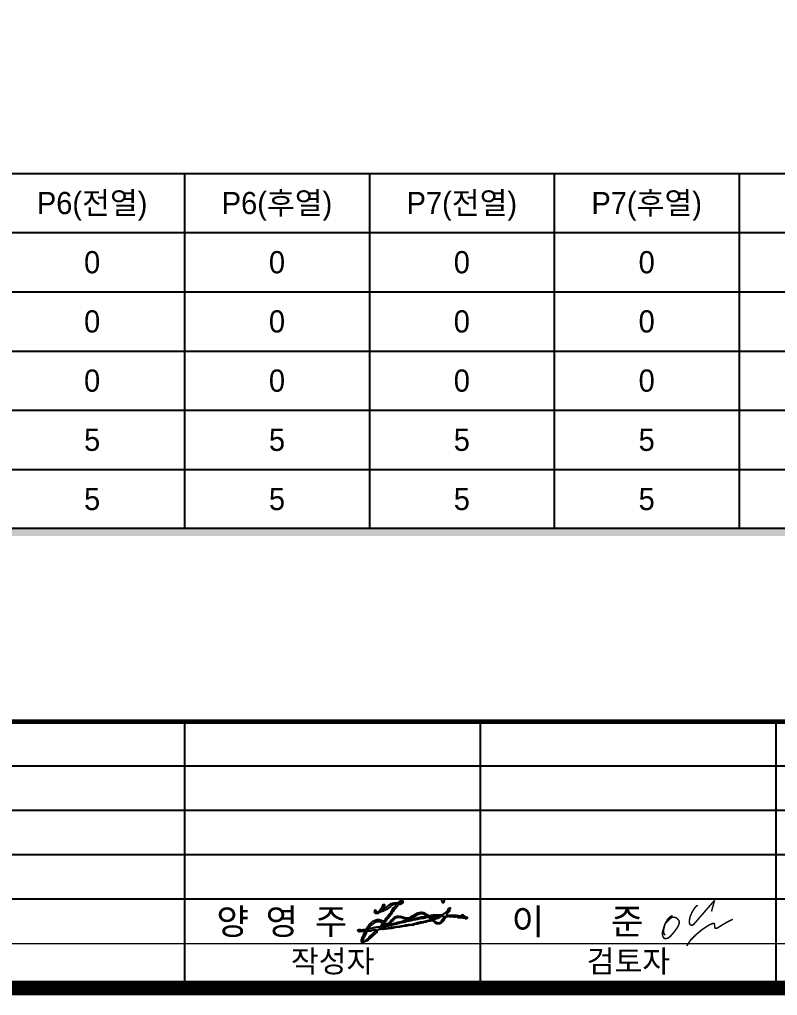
# Model space of a CAD drawing. Header units: feet. Extents: x 0 to 252300, y 0 to 178200.
# Drawn here: x 132193 to 162948, y 5700 to 45271 of the extents above; entities that cross this region are included whole.
import ezdxf
from ezdxf.enums import TextEntityAlignment as Align

# ---------------------------------------------------------------- set-up
doc = ezdxf.new("R2010")
doc.units = ezdxf.units.FT
doc.header["$LTSCALE"] = 3000
doc.header["$MEASUREMENT"] = 0
for name, color, linetype in [('CS-TABL-LIN2', 1, 'CONTINUOUS'), ('CS-TABL-TEX2', 3, 'CONTINUOUS'), ('CX-BORD', 3, 'CONTINUOUS'), ('CX-BORD-LIN1', 4, 'CONTINUOUS'), ('CX-BORD-LIN2', 3, 'CONTINUOUS'), ('CX-BORD-TEX2', 7, 'CONTINUOUS'), ('CX-BORD-TEX3', 6, 'CONTINUOUS')]:
    doc.layers.add(name, color=color, linetype=linetype)
doc.styles.add('A_STANDARD', font='')
doc.styles.add('TB_TEXT', font='')
doc.styles.add('TB_WBTXT', font='')
doc.styles.add('TB_WMTXT', font='')
doc.styles.get('A_STANDARD').set_extended_font_data('Dotum')
doc.styles.get('TB_TEXT').set_extended_font_data('DotumChe')
doc.styles.get('TB_WBTXT').set_extended_font_data('Dotum')
doc.styles.get('TB_WMTXT').set_extended_font_data('DotumChe')

# ---------------------------------------------------------------- blocks, each defined once
blk = doc.blocks.new('CXBLKA1')
at = {"layer": 'CX-BORD-LIN1', "const_width": 2}
blk.add_lwpolyline([(796, 0), (0, 0), (0, 554), (796, 554)], close=True, dxfattribs=at)
at = {"layer": 'CX-BORD-LIN1'}
for points, const_width in [([(796, 36), (0, 36)], 0.6), ([(558, 6), (270, 6)], 0.2)]:
    blk.add_lwpolyline(points, dxfattribs=dict(at, const_width=const_width))
for points in [[(438, 0), (438, 36)], [(478, 0), (478, 36)], [(518, 0), (518, 36)]]:
    blk.add_lwpolyline(points, dxfattribs=at)
at = {"layer": 'CX-BORD-LIN2'}
blk.add_line((558, 30), (270, 30), dxfattribs=at)
for points in [[(558, 24), (270, 24)], [(558, 18), (270, 18)], [(558, 12), (270, 12)]]:
    blk.add_lwpolyline(points, dxfattribs=at)
at = {"layer": 'CX-BORD-LIN1', "style": 'TB_TEXT'}
for tag, height, p in [('TR_RDAT5', 3.5, (317.5, 33)), ('TR_DGN5', 3.5, (451.12, 33)), ('TR_CHK5', 3.5, (491.12, 33)), ('TR_APP5', 3.5, (531.12, 33)), ('TR_RNUM5', 3, (285.11, 32.64)), ('TR_RNUM4', 3, (285.11, 26.64)), ('TR_RDAT4', 3.5, (317.5, 27)), ('TR_DGN4', 3.5, (451.12, 27)), ('TR_CHK4', 3.5, (491.12, 27)), ('TR_APP4', 3.5, (531.12, 27)), ('TR_RDAT3', 3.5, (317.5, 21)), ('TR_DGN3', 3.5, (451.12, 21)), ('TR_CHK3', 3.5, (491.12, 21)), ('TR_APP3', 3.5, (531.12, 21)), ('TR_RNUM3', 3, (285.11, 20.64)), ('TR_RNUM2', 3, (285.11, 14.64)), ('TR_RDAT2', 3.5, (317.5, 15)), ('TR_DGN2', 3.5, (451.12, 15)), ('TR_CHK2', 3.5, (491.12, 15)), ('TR_APP2', 3.5, (531.12, 15)), ('TR_RDAT1', 3.5, (317.5, 9)), ('TR_DGN1', 3.5, (451.12, 9)), ('TR_CHK1', 3.5, (491.12, 9)), ('TR_APP1', 3.5, (531.12, 9)), ('TR_RNUM1', 3, (285.11, 8.64))]:
    blk.add_attdef(tag, text='', height=height, dxfattribs=at).set_placement(p, align=Align.MIDDLE_CENTER)
for tag, p in [('TR_RCON5', (342.3, 33)), ('TR_RCON4', (342.3, 27)), ('TR_RCON3', (342.3, 21)), ('TR_RCON2', (342.3, 15)), ('TR_RCON1', (342.3, 9))]:
    blk.add_attdef(tag, text='', height=3.5, dxfattribs=at).set_placement(p, align=Align.MIDDLE_LEFT)
at = {"layer": 'CX-BORD-LIN2', "style": 'TB_TEXT'}
blk.add_attdef('TD_VERSION', text='', height=3, rotation=90, dxfattribs=at).set_placement((800.5, 48.01), align=Align.MIDDLE_CENTER)
at = {"layer": 'CX-BORD-TEX2', "style": 'TB_WMTXT'}
for tag, height, p in [('TB_CNAME', 5, (15.34, 531.83)), ('TB_CSCOP', 4, (16.63, 523.83))]:
    blk.add_attdef(tag, text='', height=height, dxfattribs=at).set_placement(p, align=Align.BOTTOM_LEFT)
at = {"layer": 'CX-BORD-TEX2', "style": 'TB_WBTXT'}
for tag, height, p in [('TB_MTITIL', 10, (398, 533.33)), ('TB_STITL', 7, (398, 518.33))]:
    blk.add_attdef(tag, text='', height=height, dxfattribs=at).set_placement(p, align=Align.MIDDLE_CENTER)
at = {"layer": 'CX-BORD-TEX3', "style": 'TB_TEXT'}
for s, p in [('작성자', (458, 3.66)), ('검토자', (498, 3.66))]:
    blk.add_text(s, height=3, dxfattribs=at).set_placement(p, align=Align.MIDDLE)
for tag, height, p in [('TD_LNDST', 4.5, (215, 31.5)), ('TD_DSECT', 4.5, (605.5, 31.5)), ('TD_DDIST', 4.5, (654.5, 31.5)), ('TD_DNAME_TOP', 4.5, (755, 27.96)), ('TD_CSECT', 4.5, (605.5, 22.5)), ('TD_CDIST', 4.5, (654.5, 22.5)), ('TD_DNAME_MAIN', 4.5, (755, 21.47)), ('TD_CCOMP', 4.5, (215, 13.59)), ('TD_HSCAL', 4.5, (620.88, 13.75)), ('TD_VSCAL', 4.5, (656.86, 13.75)), ('TD_DNAME_BOT', 3, (755, 15.25)), ('TD_FIELD', 4.5, (180, 5.13)), ('TD_CSTEP', 4.5, (250.74, 5.13)), ('TD_DWGCODE', 4.5, (637, 4.79)), ('TD_DWGNO', 4.5, (755, 5))]:
    blk.add_attdef(tag, text='', height=height, dxfattribs=at).set_placement(p, align=Align.MIDDLE_CENTER)
for tag, height, width, p in [('TD_DCOMP', 4.5, 0.95, (215, 22.59)), ('TD_CNAME', 5, 0.78, (65, 7.6))]:
    blk.add_attdef(tag, text='', height=height, dxfattribs=dict(at, width=width)).set_placement(p, align=Align.MIDDLE_CENTER)

msp = doc.modelspace()

# ---------------------------------------------------------------- hatches: boundary and pattern name
at = {"layer": 'CX-BORD-TEX2', "linetype": 'Continuous'}
h = msp.add_hatch(color=256, dxfattribs=at)
h.paths.add_polyline_path([(146790, 8369), (146827, 8376), (146863, 8384), (146909, 8384), (146946, 8382), (146980, 8384), (147034, 8388), (147065, 8398), (147089, 8399), (147132, 8405), (147181, 8413), (147234, 8413), (147296, 8420), (147349, 8432), (147395, 8442), (147461, 8452), (147556, 8466), (147612, 8474), (147676, 8481), (147731, 8491), (147788, 8505), (147863, 8516), (147939, 8528), (148021, 8537), (148101, 8545), (148146, 8552), (148185, 8566), (148157, 8556), (148195, 8564), (148239, 8574), (148283, 8590), (148329, 8598), (148375, 8605), (148426, 8615), (148490, 8629), (148537, 8639), (148575, 8652), (148600, 8661), (148638, 8671), (148682, 8679), (148722, 8690), (148763, 8700), (148812, 8708), (148851, 8712), (148872, 8715), (148919, 8746), (148928, 8741), (148954, 8732), (148971, 8720), (148993, 8707), (149018, 8688), (149045, 8666), (149064, 8640), (149090, 8618), (149118, 8607), (149142, 8603), (149174, 8601), (149215, 8605), (149237, 8608), (149276, 8620), (149307, 8634), (149303, 8646), (149315, 8663), (149344, 8679), (149363, 8695), (149381, 8715), (149390, 8727), (149398, 8739), (149405, 8749), (149407, 8756), (149422, 8793), (149441, 8813), (149444, 8819), (149456, 8825), (149480, 8898), (149487, 8900), (149519, 8893), (149565, 8895), (149612, 8898), (149639, 8895), (149661, 8890), (149707, 8888), (149748, 8885), (149809, 8880), (149863, 8880), (149916, 8883), (149950, 8878), (149970, 8863), (149989, 8852), (150029, 8854), (150074, 8852), (150111, 8846), (150141, 8842), (150194, 8841), (150233, 8830), (150276, 8820), (150289, 8813), (150316, 8807), (150347, 8815), (150352, 8842), (150355, 8876), (150308, 8886), (150291, 8893), (150264, 8900), (150256, 8921), (150239, 8929), (150221, 8943), (150195, 8972), (150143, 8968), (150155, 8949), (150173, 8933), (150197, 8914), (150166, 8907), (150131, 8909), (150092, 8924), (150048, 8936), (150009, 8948), (149985, 8949), (149941, 8949), (149915, 8951), (149900, 8955), (149841, 8951), (149788, 8955), (149730, 8963), (149690, 8958), (149627, 8955), (149534, 8949), (149534, 8970), (149535, 8997), (149544, 9014), (149552, 9033), (149566, 9058), (149576, 9070), (149584, 9077), (149610, 9094), (149620, 9107), (149634, 9139), (149645, 9165), (149668, 9199), (149673, 9212), (149669, 9248), (149637, 9255), (149613, 9239), (149593, 9214), (149579, 9190), (149571, 9160), (149559, 9133), (149539, 9105), (149500, 9080), (149487, 9056), (149443, 9042), (149413, 9024), (149377, 9003), (149368, 8981), (149331, 8969), (149314, 8969), (149275, 8969), (149234, 8968), (149187, 8969), (149139, 8973), (149105, 8971), (149058, 8976), (149010, 8973), (148976, 8966), (148943, 8961), (148937, 8959), (148897, 8956), (148866, 8949), (148837, 8944), (148788, 8927), (148780, 8934), (148769, 8949), (148756, 8968), (148736, 8980), (148713, 8993), (148702, 9002), (148683, 9015), (148659, 9029), (148634, 9044), (148622, 9052), (148595, 9068), (148518, 9076), (148494, 9073), (148462, 9066), (148443, 9067), (148416, 9066), (148384, 9056), (148351, 9045), (148328, 9032), (148283, 9010), (148253, 8995), (148222, 8978), (148187, 8962), (148149, 8947), (148115, 8928), (148087, 8906), (148063, 8886), (148037, 8867), (148012, 8855), (147978, 8852), (147937, 8850), (147898, 8849), (147858, 8850), (147817, 8864), (147783, 8876), (147749, 8883), (147713, 8893), (147696, 8900), (147664, 8908), (147642, 8911), (147608, 8908), (147572, 8910), (147557, 8910), (147533, 8915), (147504, 8910), (147475, 8903), (147446, 8895), (147426, 8888), (147401, 8863), (147372, 8839), (147353, 8810), (147336, 8791), (147319, 8778), (147299, 8759), (147277, 8747), (147258, 8722), (147231, 8698), (147211, 8678), (147180, 8647), (147155, 8627), (147126, 8620), (147110, 8617), (147092, 8608), (147056, 8610), (147034, 8622), (147017, 8628), (147004, 8640), (146997, 8656), (147007, 8669), (147024, 8678), (147037, 8696), (147049, 8715), (147063, 8729), (147082, 8751), (147100, 8776), (147110, 8793), (147122, 8808), (147133, 8818), (147146, 8839), (147166, 8864), (147182, 8879), (147205, 8907), (147224, 8930), (147243, 8954), (147255, 8973), (147270, 8986), (147282, 9002), (147287, 9017), (147297, 9034), (147311, 9059), (147329, 9083), (147338, 9088), (147355, 9107), (147370, 9120), (147377, 9139), (147380, 9153), (147392, 9168), (147401, 9181), (147414, 9190), (147424, 9205), (147445, 9232), (147467, 9254), (147479, 9266), (147492, 9276), (147523, 9315), (147536, 9342), (147543, 9370), (147552, 9381), (147570, 9392), (147591, 9395), (147604, 9393), (147635, 9395), (147669, 9398), (147694, 9412), (147716, 9432), (147730, 9441), (147742, 9468), (147750, 9500), (147745, 9539), (147728, 9549), (147709, 9558), (147684, 9558), (147655, 9551), (147636, 9534), (147606, 9509), (147589, 9492), (147579, 9463), (147575, 9434), (147558, 9437), (147513, 9453), (147467, 9453), (147429, 9451), (147401, 9451), (147372, 9449), (147350, 9449), (147336, 9444), (147321, 9439), (147306, 9432), (147267, 9426), (147244, 9410), (147216, 9395), (147170, 9363), (147151, 9346), (147131, 9331), (147109, 9312), (147095, 9295), (147071, 9276), (147036, 9253), (147014, 9232), (146990, 9208), (146980, 9181), (146948, 9168), (146932, 9173), (146932, 9192), (146939, 9203), (146944, 9215), (146949, 9234), (146963, 9253), (146973, 9280), (146976, 9302), (146985, 9324), (146998, 9339), (147009, 9368), (147005, 9378), (146997, 9387), (146951, 9383), (146941, 9361), (146929, 9334), (146919, 9310), (146905, 9283), (146895, 9254), (146878, 9234), (146858, 9207), (146836, 9178), (146822, 9156), (146812, 9139), (146800, 9125), (146780, 9115), (146754, 9103), (146739, 9093), (146719, 9080), (146708, 9069), (146676, 9073), (146673, 9071), (146646, 9138), (146639, 9144), (146626, 9159), (146620, 9168), (146609, 9164), (146607, 9149), (146605, 9120), (146603, 9095), (146612, 9066), (146634, 9042), (146641, 9025), (146668, 9020), (146695, 9024), (146739, 9030), (146777, 9052), (146816, 9071), (146834, 9088), (146860, 9122), (146861, 9132), (146885, 9168), (146885, 9151), (146885, 9132), (146873, 9113), (146892, 9108), (146921, 9108), (146950, 9113), (146973, 9125), (147009, 9139), (147050, 9166), (147079, 9183), (147107, 9200), (147148, 9227), (147174, 9253), (147207, 9269), (147240, 9300), (147265, 9344), (147287, 9353), (147331, 9361), (147358, 9373), (147396, 9387), (147428, 9390), (147470, 9388), (147486, 9387), (147499, 9380), (147493, 9363), (147479, 9353), (147460, 9332), (147438, 9308), (147421, 9295), (147398, 9285), (147374, 9266), (147358, 9241), (147331, 9198), (147308, 9156), (147291, 9119), (147272, 9085), (147252, 9049), (147224, 9020), (147194, 8981), (147173, 8945), (147136, 8918), (147107, 8882), (147088, 8857), (147061, 8825), (147038, 8786), (147014, 8758), (147009, 8736), (146975, 8684), (146966, 8706), (146944, 8724), (146905, 8743), (146873, 8755), (146820, 8770), (146780, 8784), (146741, 8787), (146702, 8786), (146664, 8769), (146627, 8752), (146598, 8738), (146564, 8728), (146523, 8711), (146500, 8687), (146461, 8652), (146435, 8633), (146413, 8607), (146388, 8582), (146361, 8553), (146335, 8511), (146315, 8475), (146296, 8438), (146281, 8404), (146255, 8385), (146238, 8377), (146198, 8372), (146138, 8370), (146087, 8368), (146021, 8373), (145955, 8379), (145931, 8365), (145919, 8324), (145948, 8294), (146008, 8285), (146059, 8292), (146108, 8297), (146167, 8309), (146216, 8317), (146218, 8306), (146204, 8278), (146194, 8245), (146181, 8217), (146162, 8182), (146152, 8145), (146133, 8107), (146116, 8075), (146101, 8048), (146096, 8022), (146086, 7977), (146074, 7939), (146069, 7922), (146072, 7883), (146077, 7858), (146082, 7853), (146103, 7843), (146116, 7841), (146143, 7860), (146165, 7863), (146196, 7873), (146228, 7885), (146262, 7899), (146296, 7916), (146337, 7944), (146374, 7980), (146408, 8011), (146432, 8028), (146452, 8050), (146467, 8070), (146488, 8083), (146512, 8104), (146534, 8133), (146562, 8146), (146579, 8156), (146607, 8182), (146632, 8214), (146659, 8245), (146685, 8258), (146685, 8308), (146700, 8323), (146717, 8333), (146732, 8347), (146756, 8365)])
h.paths.add_polyline_path([(146740, 8467), (146696, 8467), (146641, 8454), (146617, 8450), (146596, 8448), (146556, 8439), (146516, 8429), (146478, 8414), (146410, 8401), (146395, 8399), (146376, 8393), (146353, 8382), (146336, 8382), (146335, 8381), (146334, 8382), (146336, 8382), (146397, 8475), (146416, 8507), (146433, 8526), (146471, 8547), (146509, 8577), (146543, 8604), (146579, 8634), (146630, 8661), (146660, 8681), (146700, 8695), (146730, 8706), (146774, 8704), (146800, 8700), (146836, 8681), (146878, 8661), (146927, 8638), (146940, 8625), (146901, 8596), (146884, 8573), (146865, 8556), (146848, 8537), (146834, 8511), (146815, 8486), (146798, 8469)], flags=16)
h.paths.add_polyline_path([(146828, 8434), (146840, 8440), (146856, 8443), (146878, 8445), (146888, 8445), (146912, 8450), (146920, 8456), (146930, 8462), (146939, 8466), (146971, 8482), (146995, 8490), (147028, 8491), (147056, 8497), (147093, 8506), (147145, 8512), (147196, 8521), (147230, 8529), (147270, 8542), (147314, 8556), (147361, 8568), (147403, 8576), (147440, 8581), (147484, 8598), (147526, 8611), (147553, 8618), (147591, 8625), (147629, 8634), (147686, 8646), (147732, 8654), (147790, 8662), (147832, 8669), (147861, 8684), (147886, 8692), (147944, 8707), (147966, 8711), (147997, 8717), (148040, 8724), (148077, 8731), (148119, 8739), (148164, 8754), (148220, 8761), (148263, 8772), (148291, 8781), (148328, 8787), (148380, 8797), (148423, 8807), (148459, 8813), (148483, 8815), (148533, 8821), (148567, 8826), (148590, 8827), (148635, 8838), (148672, 8853), (148704, 8858), (148742, 8862), (148774, 8870), (148791, 8883), (148809, 8861), (148830, 8833), (148861, 8812), (148882, 8801), (148888, 8773), (148869, 8768), (148846, 8763), (148801, 8751), (148738, 8736), (148695, 8725), (148636, 8712), (148590, 8703), (148527, 8692), (148481, 8680), (148453, 8672), (148404, 8668), (148343, 8655), (148263, 8624), (148219, 8615), (148174, 8604), (148139, 8589), (148091, 8583), (148036, 8579), (147972, 8574), (147918, 8569), (147874, 8558), (147814, 8542), (147767, 8533), (147725, 8528), (147677, 8519), (147630, 8507), (147571, 8498), (147521, 8500), (147485, 8492), (147453, 8486), (147421, 8482), (147390, 8476), (147350, 8469), (147317, 8468), (147291, 8468), (147274, 8457), (147261, 8455), (147242, 8447), (147205, 8445), (147156, 8437), (147116, 8434), (147064, 8431), (147035, 8426), (146998, 8423), (146964, 8418), (146940, 8418), (146920, 8418), (146903, 8416), (146883, 8413), (146863, 8415), (146845, 8415), (146831, 8417)], flags=16)
h.paths.add_polyline_path([(146679, 8354), (146645, 8323), (146618, 8303), (146595, 8283), (146571, 8257), (146546, 8232), (146514, 8203), (146495, 8176), (146473, 8152), (146441, 8132), (146420, 8115), (146402, 8099), (146384, 8083), (146375, 8063), (146360, 8038), (146336, 8017), (146319, 7993), (146296, 7975), (146254, 7951), (146230, 7928), (146214, 7911), (146192, 7893), (146144, 7893), (146135, 7898), (146132, 7911), (146141, 7939), (146143, 7978), (146148, 8000), (146156, 8023), (146177, 8061), (146190, 8085), (146208, 8110), (146229, 8149), (146247, 8194), (146253, 8229), (146258, 8245), (146274, 8282), (146286, 8301), (146303, 8302), (146319, 8307), (146340, 8307), (146372, 8302), (146400, 8305), (146442, 8314), (146470, 8322), (146507, 8339), (146539, 8343), (146569, 8344), (146601, 8350)], flags=16)
h.paths.add_polyline_path([(146894, 8512), (146893, 8511), (146893, 8511)], flags=16)
h.paths.add_polyline_path([(147127, 8567), (147134, 8577), (147164, 8596), (147183, 8607), (147228, 8627), (147233, 8634), (147241, 8644), (147257, 8660), (147269, 8670), (147287, 8686), (147308, 8706), (147326, 8723), (147342, 8737), (147352, 8749), (147368, 8759), (147372, 8771), (147379, 8781), (147396, 8800), (147410, 8815), (147430, 8828), (147439, 8838), (147462, 8851), (147478, 8855), (147496, 8855), (147543, 8861), (147580, 8865), (147619, 8864), (147649, 8859), (147672, 8855), (147679, 8848), (147704, 8843), (147736, 8832), (147766, 8823), (147807, 8805), (147834, 8795), (147876, 8791), (147918, 8793), (147964, 8802), (147991, 8806), (148008, 8809), (148036, 8813), (148064, 8825), (148087, 8831), (148108, 8843), (148120, 8853), (148142, 8861), (148167, 8873), (148189, 8883), (148208, 8893), (148231, 8902), (148257, 8915), (148288, 8931), (148327, 8964), (148360, 8974), (148386, 8987), (148434, 9005), (148473, 9008), (148511, 9012), (148541, 9008), (148570, 9006), (148590, 8995), (148611, 8978), (148664, 8959), (148698, 8946), (148722, 8925), (148715, 8911), (148695, 8907), (148667, 8903), (148637, 8899), (148597, 8889), (148548, 8884), (148505, 8886), (148472, 8881), (148443, 8871), (148422, 8866), (148393, 8862), (148338, 8845), (148296, 8833), (148277, 8831), (148245, 8826), (148212, 8818), (148165, 8805), (148122, 8796), (148084, 8793), (148063, 8791), (148038, 8786), (148003, 8776), (147974, 8770), (147943, 8768), (147908, 8759), (147859, 8744), (147830, 8733), (147801, 8729), (147768, 8720), (147719, 8708), (147666, 8692), (147625, 8689), (147586, 8679), (147538, 8669), (147525, 8660), (147505, 8655), (147463, 8646), (147428, 8636), (147403, 8631), (147367, 8620), (147325, 8610), (147294, 8604), (147256, 8592), (147222, 8577), (147192, 8564)], flags=16)
h.paths.add_polyline_path([(147627, 9442), (147620, 9460), (147632, 9472), (147649, 9488), (147661, 9498), (147675, 9507), (147687, 9512), (147705, 9514), (147703, 9496), (147701, 9484), (147691, 9472), (147677, 9461), (147663, 9454), (147641, 9444)], flags=16)
h.paths.add_polyline_path([(148837, 8883), (148854, 8884), (148895, 8885), (148899, 8882), (148925, 8887), (148947, 8886), (148971, 8891), (148995, 8895), (149020, 8897), (149050, 8898), (149072, 8892), (149099, 8891), (149145, 8893), (149183, 8897), (149204, 8899), (149229, 8896), (149213, 8889), (149182, 8877), (149169, 8869), (149115, 8854), (149073, 8847), (149044, 8840), (149012, 8830), (148978, 8818), (148942, 8817), (148922, 8822), (148906, 8829), (148889, 8841), (148868, 8854), (148843, 8862)], flags=16)
h.paths.add_polyline_path([(148987, 8760), (148989, 8774), (148999, 8777), (149011, 8775), (149024, 8772), (149045, 8782), (149052, 8789), (149063, 8793), (149069, 8795), (149079, 8798), (149094, 8804), (149102, 8810), (149122, 8816), (149140, 8818), (149150, 8819), (149169, 8825), (149187, 8831), (149201, 8837), (149219, 8843), (149230, 8853), (149243, 8861), (149253, 8870), (149260, 8881), (149269, 8890), (149276, 8899), (149287, 8896), (149305, 8896), (149325, 8898), (149342, 8899), (149358, 8899), (149383, 8900), (149396, 8898), (149406, 8895), (149424, 8895), (149437, 8895), (149435, 8886), (149429, 8876), (149422, 8865), (149415, 8852), (149406, 8837), (149395, 8826), (149387, 8816), (149376, 8810), (149374, 8802), (149363, 8789), (149356, 8781), (149346, 8777), (149339, 8764), (149325, 8734), (149310, 8714), (149297, 8705), (149282, 8691), (149273, 8683), (149263, 8674), (149247, 8662), (149232, 8654), (149221, 8651), (149211, 8648), (149201, 8647), (149193, 8648), (149178, 8648), (149168, 8649), (149158, 8650), (149147, 8653), (149133, 8656), (149117, 8661), (149110, 8668), (149079, 8690), (149062, 8699), (149049, 8708), (149035, 8718), (149021, 8728), (149009, 8738), (148993, 8750)], flags=16)
h.paths.add_polyline_path([(149424, 9545), (149432, 9568), (149422, 9602), (149376, 9618), (149344, 9609), (149329, 9579), (149325, 9554), (149334, 9525), (149354, 9494), (149350, 9482), (149372, 9462), (149396, 9461), (149409, 9483), (149415, 9516)])

# ---------------------------------------------------------------- linework, layer by layer
at = {"layer": 'CS-TABL-LIN2'}
for p, q in [((138890, 39031), (138890, 24631)), ((146390, 39031), (146390, 24631)), ((153890, 39031), (153890, 24631)), ((161390, 39031), (161390, 24631)), ((32390, 36631), (191390, 36631)), ((38390, 34231), (191390, 34231)), ((38390, 31831), (191390, 31831)), ((38390, 29431), (191390, 29431)), ((38390, 27031), (191390, 27031))]:
    msp.add_line(p, q, dxfattribs=at)
msp.add_lwpolyline([(32390, 39031), (191390, 39031), (191390, 24631), (32390, 24631)], close=True, dxfattribs=at)
msp.add_solid([(32690, 24631), (191690, 24631), (32690, 24331), (191690, 24331)], dxfattribs=at)
at = {"layer": 'CX-BORD-TEX2', "linetype": 'Continuous', "flags": 128}
for points in [[(146639, 9156), (146673, 9071), (146676, 9073), (146708, 9069), (146719, 9080), (146739, 9093), (146754, 9103), (146780, 9115), (146800, 9125), (146812, 9139), (146822, 9156), (146836, 9178), (146858, 9207), (146878, 9234), (146895, 9254), (146905, 9283), (146919, 9310), (146929, 9334), (146941, 9361), (146951, 9383), (146997, 9387), (147005, 9378), (147009, 9368), (146998, 9339), (146985, 9324), (146976, 9302), (146973, 9280), (146963, 9253), (146949, 9234), (146944, 9215), (146939, 9203), (146932, 9192), (146932, 9173), (146948, 9168), (146980, 9181), (146990, 9208), (147014, 9232), (147036, 9253), (147071, 9276), (147095, 9295), (147109, 9312), (147131, 9331), (147151, 9346), (147170, 9363), (147216, 9395), (147244, 9410), (147267, 9426), (147306, 9432), (147321, 9439), (147336, 9444), (147350, 9449), (147372, 9449), (147401, 9451), (147429, 9451), (147467, 9453), (147513, 9453), (147558, 9437), (147575, 9434), (147579, 9463), (147589, 9492), (147606, 9509), (147636, 9534), (147655, 9551), (147684, 9558), (147709, 9558), (147728, 9549), (147745, 9539), (147750, 9500), (147742, 9468), (147730, 9441), (147716, 9432), (147694, 9412), (147669, 9398), (147635, 9395), (147604, 9393), (147591, 9395), (147570, 9392), (147552, 9381), (147543, 9370), (147536, 9342), (147523, 9315), (147492, 9276), (147479, 9266), (147467, 9254), (147445, 9232), (147424, 9205), (147414, 9190), (147401, 9181), (147392, 9168), (147380, 9153), (147377, 9139), (147370, 9120), (147355, 9107), (147338, 9088), (147329, 9083), (147311, 9059), (147297, 9034), (147287, 9017), (147282, 9002), (147270, 8986), (147255, 8973), (147243, 8954), (147224, 8930), (147205, 8907), (147182, 8879), (147166, 8864), (147146, 8839), (147133, 8818), (147122, 8808), (147110, 8793), (147100, 8776), (147082, 8751), (147063, 8729), (147049, 8715), (147037, 8696), (147024, 8678), (147007, 8669), (146997, 8656), (147004, 8640), (147017, 8628), (147034, 8622), (147056, 8610), (147092, 8608), (147110, 8617), (147126, 8620), (147155, 8627), (147180, 8647), (147211, 8678), (147231, 8698), (147258, 8722), (147277, 8747), (147299, 8759), (147319, 8778), (147336, 8791), (147353, 8810), (147372, 8839), (147401, 8863), (147426, 8888), (147446, 8895), (147475, 8903), (147504, 8910), (147533, 8915), (147557, 8910), (147572, 8910), (147608, 8908), (147642, 8911), (147664, 8908), (147696, 8900), (147713, 8893), (147749, 8883), (147783, 8876), (147817, 8864), (147858, 8850), (147898, 8849), (147937, 8850), (147978, 8852), (148012, 8855), (148037, 8867), (148063, 8886), (148087, 8906), (148115, 8928), (148149, 8947), (148187, 8962), (148222, 8978), (148253, 8995), (148283, 9010), (148328, 9032), (148351, 9045), (148384, 9056), (148416, 9066), (148443, 9067), (148462, 9066), (148494, 9073), (148518, 9076), (148595, 9068), (148622, 9052), (148634, 9044), (148659, 9029), (148683, 9015), (148702, 9002), (148713, 8993), (148736, 8980), (148756, 8968), (148769, 8949), (148780, 8934), (148788, 8927), (148837, 8944), (148866, 8949), (148897, 8956), (148937, 8959), (148943, 8961), (148976, 8966), (149010, 8973), (149058, 8976), (149105, 8971), (149139, 8973), (149187, 8969), (149234, 8968), (149275, 8969), (149314, 8969), (149331, 8969), (149368, 8981), (149377, 9003), (149413, 9024), (149443, 9042), (149487, 9056), (149500, 9080), (149539, 9105), (149559, 9133), (149571, 9160), (149579, 9190), (149593, 9214), (149613, 9239), (149637, 9255), (149669, 9248), (149673, 9212), (149668, 9199), (149645, 9165), (149634, 9139), (149620, 9107), (149610, 9094), (149584, 9077), (149576, 9070), (149566, 9058), (149552, 9033), (149544, 9014), (149535, 8997), (149534, 8970), (149534, 8949), (149627, 8955), (149690, 8958), (149730, 8963), (149788, 8955), (149841, 8951), (149900, 8955), (149915, 8951), (149941, 8949), (149985, 8949), (150009, 8948), (150048, 8936), (150092, 8924), (150131, 8909), (150166, 8907), (150197, 8914), (150173, 8933), (150155, 8949), (150143, 8968), (150195, 8972), (150221, 8943), (150239, 8929), (150256, 8921), (150264, 8900), (150291, 8893), (150308, 8886), (150355, 8876), (150352, 8842), (150347, 8815), (150316, 8807), (150289, 8813), (150276, 8820), (150233, 8830), (150194, 8841), (150141, 8842), (150111, 8846), (150074, 8852), (150029, 8854), (149989, 8852), (149970, 8863), (149950, 8878), (149916, 8883), (149863, 8880), (149809, 8880), (149748, 8885), (149707, 8888), (149661, 8890), (149639, 8895), (149612, 8898), (149565, 8895), (149519, 8893), (149487, 8900), (149480, 8898), (149456, 8825), (149444, 8819), (149441, 8813), (149422, 8793), (149407, 8756), (149405, 8749), (149398, 8739), (149390, 8727), (149381, 8715), (149363, 8695), (149344, 8679), (149315, 8663), (149303, 8646), (149307, 8634), (149276, 8620), (149237, 8608), (149215, 8605), (149174, 8601), (149142, 8603), (149118, 8607), (149090, 8618), (149064, 8640), (149045, 8666), (149018, 8688), (148993, 8707), (148971, 8720), (148954, 8732), (148928, 8741), (148919, 8746), (148872, 8715), (148851, 8712), (148812, 8708), (148763, 8700), (148722, 8690), (148682, 8679), (148638, 8671), (148600, 8661), (148575, 8652), (148537, 8639), (148490, 8629), (148426, 8615), (148375, 8605), (148329, 8598), (148283, 8590), (148239, 8574), (148195, 8564), (148157, 8556), (148185, 8566), (148146, 8552), (148101, 8545), (148021, 8537), (147939, 8528), (147863, 8516), (147788, 8505), (147731, 8491), (147676, 8481), (147612, 8474), (147556, 8466), (147461, 8452), (147395, 8442), (147349, 8432), (147296, 8420), (147234, 8413), (147181, 8413), (147132, 8405), (147089, 8399), (147065, 8398), (147034, 8388), (146980, 8384), (146946, 8382), (146909, 8384), (146863, 8384), (146827, 8376), (146790, 8369), (146756, 8365), (146732, 8347), (146717, 8333), (146700, 8323), (146685, 8308), (146685, 8258), (146659, 8245), (146632, 8214), (146607, 8182), (146579, 8156), (146562, 8146), (146534, 8133), (146512, 8104), (146488, 8083), (146467, 8070), (146452, 8050), (146432, 8028), (146408, 8011), (146374, 7980), (146337, 7944), (146296, 7916), (146262, 7899), (146228, 7885), (146196, 7873), (146165, 7863), (146143, 7860), (146116, 7841), (146103, 7843), (146082, 7853), (146077, 7858), (146072, 7883), (146069, 7922), (146074, 7939), (146086, 7977), (146096, 8022), (146101, 8048), (146116, 8075), (146133, 8107), (146152, 8145), (146162, 8182), (146181, 8217), (146194, 8245), (146204, 8278), (146218, 8306), (146216, 8317), (146167, 8309), (146108, 8297), (146059, 8292), (146008, 8285), (145948, 8294), (145919, 8324), (145931, 8365), (145955, 8379), (146021, 8373), (146087, 8368), (146138, 8370), (146198, 8372), (146238, 8377), (146255, 8385), (146281, 8404), (146296, 8438), (146315, 8475), (146335, 8511), (146361, 8553), (146388, 8582), (146413, 8607), (146435, 8633), (146461, 8652), (146500, 8687), (146523, 8711), (146564, 8728), (146598, 8738), (146627, 8752), (146664, 8769), (146702, 8786), (146741, 8787), (146780, 8784), (146820, 8770), (146873, 8755), (146905, 8743), (146944, 8724), (146966, 8706), (146975, 8684), (147009, 8736), (147014, 8758), (147038, 8786), (147061, 8825), (147088, 8857), (147107, 8882), (147136, 8918), (147173, 8945), (147194, 8981), (147224, 9020), (147252, 9049), (147272, 9085), (147291, 9119), (147308, 9156), (147331, 9198), (147358, 9241), (147374, 9266), (147398, 9285), (147421, 9295), (147438, 9308), (147460, 9332), (147479, 9353), (147493, 9363), (147499, 9380), (147486, 9387), (147470, 9388), (147428, 9390), (147396, 9387), (147358, 9373), (147331, 9361), (147287, 9353), (147265, 9344), (147240, 9300), (147207, 9269), (147174, 9253), (147148, 9227), (147107, 9200), (147079, 9183), (147050, 9166), (147009, 9139), (146973, 9125), (146950, 9113), (146921, 9108), (146892, 9108), (146873, 9113), (146885, 9132), (146885, 9151), (146885, 9168), (146861, 9132), (146860, 9122), (146834, 9088), (146816, 9071), (146777, 9052), (146739, 9030), (146695, 9024), (146668, 9020), (146641, 9025), (146634, 9042), (146612, 9066), (146603, 9095), (146605, 9120), (146607, 9149), (146609, 9164), (146620, 9168), (146626, 9159), (146637, 9146), (146641, 9142), (146651, 9134)], [(147705, 9514), (147703, 9496), (147703, 9496), (147703, 9496), (147701, 9484), (147701, 9484), (147691, 9472), (147691, 9472), (147691, 9472), (147677, 9461), (147677, 9461), (147663, 9454), (147663, 9454), (147641, 9444), (147641, 9444), (147627, 9442), (147627, 9442), (147627, 9442), (147620, 9460), (147620, 9460), (147632, 9472), (147632, 9472), (147649, 9488), (147649, 9488), (147661, 9498), (147661, 9498), (147675, 9507), (147675, 9507), (147687, 9512), (147687, 9512), (147705, 9514), (147696, 9513), (147700, 9513), (147705, 9514), (147703, 9514), (147704, 9514), (147705, 9514), (147705, 9514), (147705, 9514), (147705, 9514)], [(149422, 9602), (149432, 9568), (149432, 9568), (149424, 9545), (149424, 9545), (149424, 9545), (149415, 9516), (149415, 9516), (149415, 9516), (149409, 9483), (149409, 9483), (149396, 9461), (149396, 9461), (149372, 9462), (149372, 9462), (149350, 9482), (149350, 9482), (149350, 9482), (149358, 9506), (149358, 9506), (149354, 9494), (149354, 9494), (149334, 9525), (149334, 9525), (149334, 9525), (149325, 9554), (149325, 9554), (149329, 9579), (149329, 9579), (149344, 9609), (149344, 9609), (149376, 9618), (149376, 9618), (149422, 9602), (149422, 9602), (149427, 9585)], [(146334, 8378), (146397, 8475), (146416, 8507), (146433, 8526), (146471, 8547), (146509, 8577), (146543, 8604), (146579, 8634), (146630, 8661), (146660, 8681), (146700, 8695), (146730, 8706), (146774, 8704), (146800, 8700), (146836, 8681), (146878, 8661), (146927, 8638), (146940, 8625), (146901, 8596), (146884, 8573), (146865, 8556), (146848, 8537), (146834, 8511), (146815, 8486), (146798, 8469), (146740, 8467), (146696, 8467), (146641, 8454), (146617, 8450), (146596, 8448), (146556, 8439), (146516, 8429), (146478, 8414), (146410, 8401), (146395, 8399), (146376, 8393), (146353, 8382), (146334, 8382), (146327, 8386)], [(146912, 8450), (146888, 8445), (146878, 8445), (146856, 8443), (146856, 8443), (146840, 8440), (146840, 8440), (146828, 8434), (146828, 8434), (146831, 8417), (146845, 8415), (146863, 8415), (146883, 8413), (146903, 8416), (146920, 8418), (146940, 8418), (146964, 8418), (146998, 8423), (147035, 8426), (147064, 8431), (147116, 8434), (147156, 8437), (147205, 8445), (147242, 8447), (147261, 8455), (147274, 8457), (147291, 8468), (147317, 8468), (147350, 8469), (147390, 8476), (147421, 8482), (147453, 8486), (147485, 8492), (147521, 8500), (147571, 8498), (147630, 8507), (147677, 8519), (147725, 8528), (147767, 8533), (147814, 8542), (147874, 8558), (147918, 8569), (147972, 8574), (148036, 8579), (148091, 8583), (148139, 8589), (148174, 8604), (148219, 8615), (148263, 8624), (148343, 8655), (148404, 8668), (148453, 8672), (148481, 8680), (148527, 8692), (148590, 8703), (148636, 8712), (148695, 8725), (148738, 8736), (148801, 8751), (148846, 8763), (148869, 8768), (148888, 8773), (148888, 8773), (148882, 8801), (148861, 8812), (148861, 8812), (148830, 8833), (148830, 8833), (148809, 8861), (148809, 8861), (148791, 8883), (148774, 8870), (148742, 8862), (148704, 8858), (148672, 8853), (148635, 8838), (148590, 8827), (148567, 8826), (148533, 8821), (148483, 8815), (148459, 8813), (148423, 8807), (148380, 8797), (148328, 8787), (148291, 8781), (148263, 8772), (148220, 8761), (148164, 8754), (148119, 8739), (148077, 8731), (148040, 8724), (147997, 8717), (147966, 8711), (147944, 8707), (147886, 8692), (147861, 8684), (147832, 8669), (147790, 8662), (147732, 8654), (147686, 8646), (147629, 8634), (147591, 8625), (147553, 8618), (147526, 8611), (147484, 8598), (147484, 8598), (147440, 8581), (147403, 8576), (147361, 8568), (147314, 8556), (147270, 8542), (147230, 8529), (147196, 8521), (147145, 8512), (147093, 8506), (147056, 8497), (147028, 8491), (146995, 8490), (146971, 8482), (146939, 8466), (146939, 8466), (146930, 8462), (146930, 8462), (146920, 8456), (146920, 8456), (146912, 8450), (146912, 8450)], [(147231, 8628), (147183, 8607), (147164, 8596), (147134, 8577), (147127, 8567), (147192, 8564), (147222, 8577), (147256, 8592), (147294, 8604), (147325, 8610), (147367, 8620), (147403, 8631), (147428, 8636), (147463, 8646), (147505, 8655), (147525, 8660), (147538, 8669), (147586, 8679), (147625, 8689), (147666, 8692), (147719, 8708), (147768, 8720), (147801, 8729), (147830, 8733), (147859, 8744), (147908, 8759), (147943, 8768), (147974, 8770), (148003, 8776), (148038, 8786), (148063, 8791), (148084, 8793), (148122, 8796), (148165, 8805), (148212, 8818), (148245, 8826), (148277, 8831), (148296, 8833), (148338, 8845), (148393, 8862), (148422, 8866), (148443, 8871), (148472, 8881), (148505, 8886), (148548, 8884), (148597, 8889), (148637, 8899), (148667, 8903), (148695, 8907), (148715, 8911), (148722, 8925), (148698, 8946), (148664, 8959), (148611, 8978), (148590, 8995), (148570, 9006), (148541, 9008), (148511, 9012), (148473, 9008), (148434, 9005), (148386, 8987), (148360, 8974), (148327, 8964), (148288, 8931), (148257, 8915), (148231, 8902), (148208, 8893), (148189, 8883), (148167, 8873), (148142, 8861), (148120, 8853), (148108, 8843), (148087, 8831), (148064, 8825), (148036, 8813), (148008, 8809), (147991, 8806), (147964, 8802), (147918, 8793), (147876, 8791), (147834, 8795), (147807, 8805), (147766, 8823), (147736, 8832), (147704, 8843), (147679, 8848), (147672, 8855), (147649, 8859), (147619, 8864), (147580, 8865), (147543, 8861), (147496, 8855), (147478, 8855), (147462, 8851), (147439, 8838), (147430, 8828), (147410, 8815), (147396, 8800), (147379, 8781), (147372, 8771), (147368, 8759), (147352, 8749), (147342, 8737), (147326, 8723), (147308, 8706), (147287, 8686), (147269, 8670), (147257, 8660), (147241, 8644), (147233, 8634), (147226, 8623), (147223, 8622)], [(148895, 8885), (148854, 8884), (148837, 8883), (148843, 8862), (148868, 8854), (148889, 8841), (148906, 8829), (148922, 8822), (148942, 8817), (148978, 8818), (149012, 8830), (149044, 8840), (149073, 8847), (149115, 8854), (149169, 8869), (149182, 8877), (149213, 8889), (149229, 8896), (149204, 8899), (149183, 8897), (149145, 8893), (149099, 8891), (149072, 8892), (149050, 8898), (149020, 8897), (148995, 8895), (148971, 8891), (148947, 8886), (148925, 8887), (148899, 8882), (148886, 8880)], [(148895, 8885), (148899, 8882), (148899, 8882), (148899, 8882), (148899, 8882), (148912, 8884), (148912, 8884), (148912, 8882), (148915, 8882), (148918, 8881)], [(149045, 8782), (149024, 8772), (149011, 8775), (148999, 8777), (148989, 8774), (148987, 8760), (148993, 8750), (149009, 8738), (149021, 8728), (149035, 8718), (149049, 8708), (149062, 8699), (149079, 8690), (149079, 8690), (149110, 8668), (149117, 8661), (149133, 8656), (149147, 8653), (149158, 8650), (149168, 8649), (149178, 8648), (149193, 8648), (149201, 8647), (149211, 8648), (149221, 8651), (149232, 8654), (149247, 8662), (149263, 8674), (149273, 8683), (149282, 8691), (149297, 8705), (149310, 8714), (149325, 8734), (149339, 8764), (149346, 8777), (149356, 8781), (149363, 8789), (149374, 8802), (149376, 8810), (149387, 8816), (149395, 8826), (149406, 8837), (149415, 8852), (149422, 8865), (149429, 8876), (149435, 8886), (149435, 8886), (149437, 8895), (149424, 8895), (149406, 8895), (149396, 8898), (149383, 8900), (149358, 8899), (149342, 8899), (149325, 8898), (149305, 8896), (149287, 8896), (149276, 8899), (149269, 8890), (149260, 8881), (149253, 8870), (149243, 8861), (149230, 8853), (149219, 8843), (149201, 8837), (149187, 8831), (149169, 8825), (149150, 8819), (149140, 8818), (149122, 8816), (149102, 8810), (149094, 8804), (149079, 8798), (149069, 8795), (149063, 8793), (149052, 8789), (149045, 8782), (149045, 8782), (149034, 8777), (149034, 8777), (149034, 8777)], [(146286, 8301), (146274, 8282), (146258, 8245), (146253, 8229), (146247, 8194), (146229, 8149), (146208, 8110), (146190, 8085), (146177, 8061), (146156, 8023), (146148, 8000), (146143, 7978), (146141, 7939), (146132, 7911), (146135, 7898), (146144, 7893), (146192, 7893), (146214, 7911), (146230, 7928), (146254, 7951), (146296, 7975), (146319, 7993), (146336, 8017), (146360, 8038), (146375, 8063), (146384, 8083), (146402, 8099), (146420, 8115), (146441, 8132), (146473, 8152), (146495, 8176), (146514, 8203), (146546, 8232), (146571, 8257), (146595, 8283), (146618, 8303), (146645, 8323), (146679, 8354), (146601, 8350), (146569, 8344), (146539, 8343), (146507, 8339), (146470, 8322), (146442, 8314), (146400, 8305), (146372, 8302), (146340, 8307), (146319, 8307), (146303, 8302), (146286, 8301), (146274, 8282)], [(146890, 8506), (146899, 8522), (146911, 8540), (146925, 8553), (146939, 8565), (146947, 8580), (146958, 8591), (146972, 8596), (146984, 8597), (146999, 8589), (147025, 8574), (147037, 8563), (147063, 8555), (147078, 8555), (147074, 8545), (147056, 8544), (147034, 8545), (147014, 8540), (146998, 8533), (146983, 8530), (146965, 8526), (146944, 8518), (146928, 8512), (146919, 8512), (146904, 8512), (146893, 8511), (146889, 8510)]]:
    msp.add_lwpolyline(points, dxfattribs=at)
at = {"layer": 'CX-BORD-TEX2', "const_width": 60}
for points in [[(159725, 9346), (159667, 9338), (159592, 9255), (159492, 9096), (159408, 8915), (159370, 8730), (159379, 8610), (159411, 8561), (159499, 8542), (159566, 8604), (160369, 9531), (160388, 9528), (160269, 9106)], [(158691, 8943), (158574, 8877), (158483, 8781), (158416, 8660), (158381, 8593), (158332, 8446), (158283, 8280), (158282, 8157), (158308, 8069), (158352, 8014), (158433, 8005), (158525, 8037), (158622, 8118), (158683, 8194), (158759, 8284), (158849, 8404), (158907, 8490), (158956, 8605), (158963, 8664), (158947, 8745), (158849, 8847), (158754, 8874), (158665, 8867), (158595, 8824), (158465, 8693), (158381, 8593), (158330, 8374), (158330, 8249), (158364, 8178), (158397, 8150)], [(159265, 7709), (159423, 7946), (159650, 8173), (159887, 8372), (160188, 8567), (160325, 8621), (160380, 8621), (160399, 8583), (160398, 8485), (160414, 8433), (160450, 8420), (160504, 8433), (160641, 8519), (160875, 8661), (161134, 8789)]]:
    msp.add_lwpolyline(points, dxfattribs=at)

# ---------------------------------------------------------------- block references
at = {"layer": 'CX-BORD'}
ref = msp.add_blockref('CXBLKA1', (7500, 6000), dxfattribs=dict(at, xscale=300, yscale=300, zscale=300))
ref.add_attrib('TR_DGN1', '양 영 주', dxfattribs={"layer": 'CX-BORD-TEX3', "height": 1050, "style": 'TB_TEXT'}).set_placement((142836, 8700), align=Align.MIDDLE_CENTER)
ref.add_attrib('TR_CHK1', '이    준', dxfattribs={"layer": 'CX-BORD-TEX3', "height": 1050, "style": 'TB_TEXT'}).set_placement((154836, 8700), align=Align.MIDDLE_CENTER)

# ---------------------------------------------------------------- texts
at = {"layer": 'CS-TABL-TEX2', "style": 'A_STANDARD'}
for s, p in [('P6(전열)', (135140, 37831)), ('P6(후열)', (142640, 37831)), ('P7(전열)', (150140, 37831)), ('P7(후열)', (157640, 37831)), ('0', (135140, 35431)), ('0', (142640, 35431)), ('0', (150140, 35431)), ('0', (157640, 35431)), ('0', (135140, 33031)), ('0', (142640, 33031)), ('0', (150140, 33031)), ('0', (157640, 33031)), ('0', (135140, 30631)), ('0', (142640, 30631)), ('0', (150140, 30631)), ('0', (157640, 30631)), ('5', (135140, 28231)), ('5', (142640, 28231)), ('5', (150140, 28231)), ('5', (157640, 28231)), ('5', (135140, 25831)), ('5', (142640, 25831)), ('5', (150140, 25831)), ('5', (157640, 25831))]:
    msp.add_text(s, height=900, dxfattribs=at).set_placement(p, align=Align.MIDDLE_CENTER)

doc.saveas('drawing.dxf')
